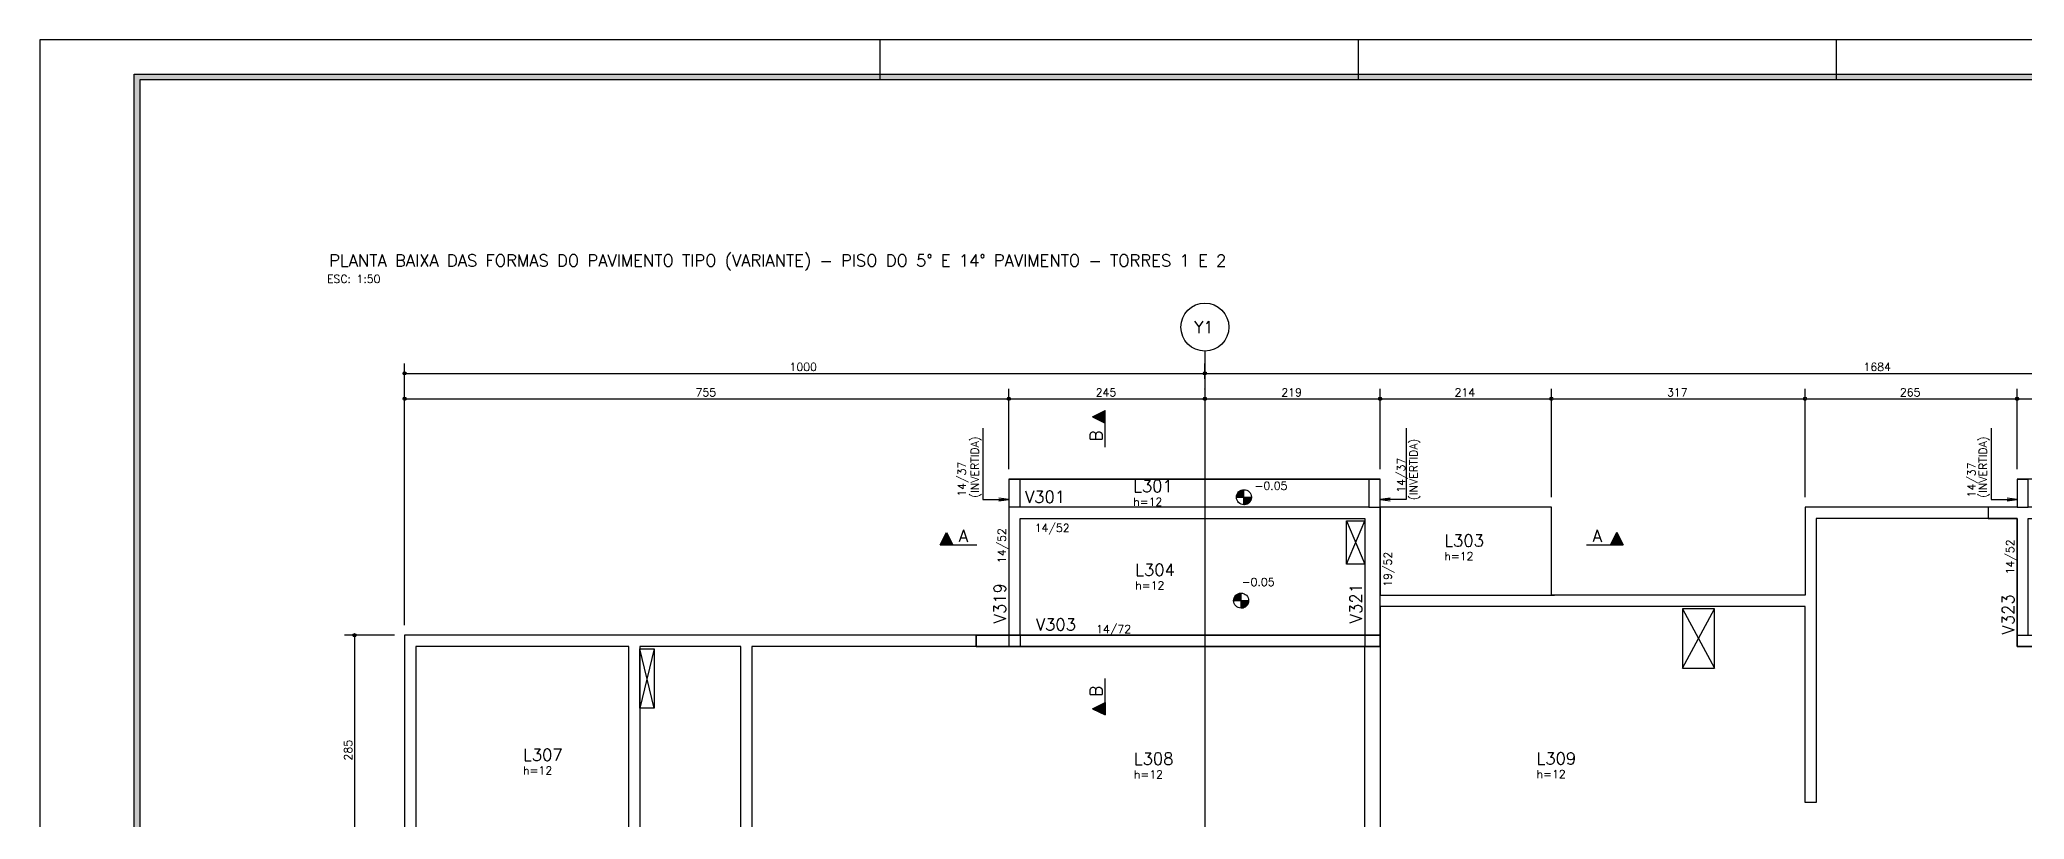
# Model space of a CAD drawing. Extents: x 187 to 6132, y -1204 to 3001.
# Drawn here: x 187 to 2667, y 2027 to 3001 of the extents above; entities that cross this region are included whole.
import ezdxf

# ---------------------------------------------------------------- set-up
doc = ezdxf.new("R2010")
doc.units = 0
doc.header["$LTSCALE"] = 100
doc.header["$MEASUREMENT"] = 0
doc.linetypes.add('ESTILO_TQS_0001', pattern=[0.85, 0.7, -0.15])
doc.linetypes.add('ESTILO_TQS_0002', pattern=[0.3, 0.2, -0.1])
doc.layers.get('0').update_dxf_attribs({"color": 245, "linetype": 'CONTINUOUS'})
for name, color, linetype in [('01', 7, 'CONTINUOUS'), ('10', 7, 'CONTINUOUS'), ('100', 7, 'CONTINUOUS'), ('104', 7, 'CONTINUOUS'), ('11', 7, 'CONTINUOUS'), ('13', 7, 'CONTINUOUS'), ('16', 5, 'CONTINUOUS'), ('18', 4, 'CONTINUOUS'), ('201', 7, 'ESTILO_TQS_0001'), ('210', 7, 'ESTILO_TQS_0002'), ('221', 102, 'CONTINUOUS'), ('223', 6, 'CONTINUOUS'), ('224', 7, 'CONTINUOUS'), ('8', 7, 'CONTINUOUS')]:
    doc.layers.add(name, color=color, linetype=linetype)
doc.styles.get("Standard").update_dxf_attribs({"font": 'ROMANS.SHX'})

msp = doc.modelspace()

# ---------------------------------------------------------------- linework, layer by layer
for p, q in [((1236.530458, 3000.709975), (1236.530458, 2950.709975)), ((1834.030458, 3000.709975), (1834.030458, 2950.709975)), ((2431.530458, 3000.709975), (2431.530458, 2950.709975)), ((1682.239862, 2430.925838), (1691.443594, 2430.925838)), ((1682.375331, 2431.520474), (1691.443594, 2431.520474)), ((1682.552536, 2432.115075), (1691.443594, 2432.115075)), ((1682.774015, 2432.709748), (1691.443594, 2432.709748)), ((1683.043308, 2433.304349), (1691.443594, 2433.304349)), ((1683.365173, 2433.898986), (1691.443594, 2433.898986)), ((1683.74619, 2434.493623), (1691.443594, 2434.493623)), ((1684.195728, 2435.088259), (1691.443594, 2435.088259)), ((1684.72745, 2435.68286), (1691.443594, 2435.68286)), ((1685.362954, 2436.277542), (1691.443594, 2436.277542)), ((1686.1394, 2436.872143), (1691.443594, 2436.872143)), ((1687.132247, 2437.46678), (1691.443594, 2437.46678)), ((1688.556786, 2438.061417), (1691.443594, 2438.061417)), ((1691.443629, 2419.766963), (1691.443629, 2438.516963)), ((1691.443629, 2419.766963), (1691.443629, 2438.516963)), ((1682.068629, 2429.141963), (1700.818629, 2429.141963)), ((1682.091562, 2429.736564), (1691.443594, 2429.736564)), ((1682.144339, 2430.331201), (1691.443594, 2430.331201)), ((1691.443629, 2419.766963), (1691.443629, 2429.141963)), ((1691.443629, 2429.141963), (1700.818629, 2429.141963)), ((1691.443629, 2428.547326), (1700.798618, 2428.547326)), ((1691.443629, 2427.952689), (1700.742884, 2427.952689)), ((1691.443629, 2427.358053), (1700.647326, 2427.358053)), ((1691.443629, 2426.763416), (1700.511892, 2426.763416)), ((1691.443629, 2426.168815), (1700.334687, 2426.168815)), ((1691.443629, 2425.574178), (1700.113208, 2425.574178)), ((1691.443629, 2424.979541), (1699.843915, 2424.979541)), ((1691.443629, 2424.384904), (1699.52205, 2424.384904)), ((1691.443629, 2423.790268), (1699.141033, 2423.790268)), ((1691.443629, 2423.195622), (1698.69153, 2423.195622)), ((1691.443629, 2422.600985), (1698.159774, 2422.600985)), ((1691.443629, 2422.006393), (1697.524269, 2422.006393)), ((1691.443629, 2421.411747), (1696.747823, 2421.411747)), ((1691.443629, 2420.81711), (1695.754976, 2420.81711)), ((1691.443629, 2420.222474), (1694.330473, 2420.222474)), ((1691.898709, 2419.778015), (1691.443629, 2419.766963)), ((1692.578418, 2419.835896), (1691.898709, 2419.778015)), ((1693.253576, 2419.943337), (1692.578418, 2419.835896)), ((1694.317466, 2420.222474), (1693.253576, 2419.943337)), ((1695.745221, 2420.81711), (1694.317466, 2420.222474)), ((1696.741502, 2421.411747), (1695.745221, 2420.81711)), ((1697.518245, 2422.006393), (1696.741502, 2421.411747)), ((1698.15467, 2422.600985), (1697.518245, 2422.006393)), ((1698.684835, 2423.195622), (1698.15467, 2422.600985)), ((1699.135991, 2423.790268), (1698.684835, 2423.195622)), ((1699.52205, 2424.384904), (1699.135991, 2423.790268)), ((1699.843915, 2424.979541), (1699.52205, 2424.384904)), ((1700.113208, 2425.574178), (1699.843915, 2424.979541)), ((1700.334687, 2426.168815), (1700.113208, 2425.574178)), ((1700.511892, 2426.763416), (1700.334687, 2426.168815)), ((1700.647326, 2427.358053), (1700.511892, 2426.763416)), ((1700.742884, 2427.952689), (1700.647326, 2427.358053)), ((1700.798618, 2428.547326), (1700.742884, 2427.952689)), ((1700.818629, 2429.141963), (1700.798618, 2428.547326)), ((1681.195193, 2306.474348), (1687.911337, 2306.474348)), ((1681.830698, 2307.06903), (1687.911337, 2307.06903)), ((1682.607144, 2307.663631), (1687.911337, 2307.663631)), ((1683.59999, 2308.258268), (1687.911337, 2308.258268)), ((1685.024529, 2308.852905), (1687.911337, 2308.852905)), ((1687.911373, 2290.558451), (1687.911373, 2309.308451)), ((1687.911373, 2290.558451), (1687.911373, 2309.308451)), ((1678.536373, 2299.933451), (1697.286373, 2299.933451)), ((1678.559306, 2300.528052), (1687.911337, 2300.528052)), ((1678.612083, 2301.122689), (1687.911337, 2301.122689)), ((1678.707605, 2301.717326), (1687.911337, 2301.717326)), ((1678.843075, 2302.311962), (1687.911337, 2302.311962)), ((1679.020279, 2302.906563), (1687.911337, 2302.906563)), ((1679.241758, 2303.501236), (1687.911337, 2303.501236)), ((1679.511052, 2304.095837), (1687.911337, 2304.095837)), ((1679.832917, 2304.690474), (1687.911337, 2304.690474)), ((1680.213934, 2305.285111), (1687.911337, 2305.285111)), ((1680.663472, 2305.879747), (1687.911337, 2305.879747)), ((1687.911373, 2290.558451), (1687.911373, 2299.933451)), ((1687.911373, 2299.933451), (1697.286373, 2299.933451)), ((1687.911373, 2299.338814), (1697.266361, 2299.338814)), ((1687.911373, 2298.744177), (1697.210627, 2298.744177)), ((1687.911373, 2298.14954), (1697.115069, 2298.14954)), ((1687.911373, 2297.554904), (1696.979636, 2297.554904)), ((1687.911373, 2296.960303), (1696.802431, 2296.960303)), ((1687.911373, 2296.365666), (1696.580952, 2296.365666)), ((1687.911373, 2295.771029), (1696.311658, 2295.771029)), ((1687.911373, 2295.176392), (1695.989793, 2295.176392)), ((1687.911373, 2294.581755), (1695.608776, 2294.581755)), ((1687.911373, 2293.98711), (1695.159274, 2293.98711)), ((1687.911373, 2293.392473), (1694.627517, 2293.392473)), ((1687.911373, 2292.797881), (1693.992012, 2292.797881)), ((1687.911373, 2292.203235), (1693.215566, 2292.203235)), ((1687.911373, 2291.608598), (1692.22272, 2291.608598)), ((1687.911373, 2291.013961), (1690.798217, 2291.013961)), ((1688.366452, 2290.569503), (1687.911373, 2290.558451)), ((1689.046161, 2290.627384), (1688.366452, 2290.569503)), ((1689.72132, 2290.734825), (1689.046161, 2290.627384)), ((1690.78521, 2291.013961), (1689.72132, 2290.734825)), ((1692.212965, 2291.608598), (1690.78521, 2291.013961)), ((1693.209245, 2292.203235), (1692.212965, 2291.608598)), ((1693.985989, 2292.797881), (1693.209245, 2292.203235)), ((1694.622413, 2293.392473), (1693.985989, 2292.797881)), ((1695.152578, 2293.98711), (1694.622413, 2293.392473)), ((1695.603734, 2294.581755), (1695.152578, 2293.98711)), ((1695.989793, 2295.176392), (1695.603734, 2294.581755)), ((1696.311658, 2295.771029), (1695.989793, 2295.176392)), ((1696.580952, 2296.365666), (1696.311658, 2295.771029)), ((1696.802431, 2296.960303), (1696.580952, 2296.365666)), ((1696.979636, 2297.554904), (1696.802431, 2296.960303)), ((1697.115069, 2298.14954), (1696.979636, 2297.554904)), ((1697.210627, 2298.744177), (1697.115069, 2298.14954)), ((1697.266361, 2299.338814), (1697.210627, 2298.744177)), ((1697.286373, 2299.933451), (1697.266361, 2299.338814))]:
    msp.add_line(p, q)
for points in [[(186.530458, -1204.290025), (6131.530458, -1204.290025), (6131.530458, 3000.709975), (186.530458, 3000.709975), (186.530458, -1204.290025)], [(6081.530458, -1154.290025), (6081.530458, -1161.290025), (304.530458, -1161.290025), (304.530458, 2957.709975), (6081.530458, 2957.709975), (6081.530458, 2950.709975), (311.530458, 2950.709975), (311.530458, -1154.290025), (6081.530458, -1154.290025)], [(311.530458, -1154.290025), (6081.530458, -1154.290025), (6081.530458, 2950.709975), (311.530458, 2950.709975), (311.530458, -1154.290025)]]:
    msp.add_lwpolyline(points)
for centre in [(1691.443629, 2429.141963), (1687.911373, 2299.933451)]:
    msp.add_circle(centre, 9.375)
for points in [[(311.530458, 2950.709975), (304.530458, -1161.290025), (304.530458, 2957.709975)], [(311.530458, 2950.709975), (304.530458, 2957.709975), (6081.530458, 2957.709975)], [(311.530458, 2950.709975), (6081.530458, 2957.709975), (6081.530458, 2950.709975)], [(311.530458, 2950.709975), (311.530458, -1154.290025), (304.530458, -1161.290025)]]:
    msp.add_solid(points)
at = {"layer": '01'}
for p, q in [((1411.596, 2416.626), (1397.596, 2416.626)), ((1847.595874, 2416.626464), (1861.595874, 2416.626464)), ((2657.595874, 2416.626464), (2671.595874, 2416.626464))]:
    msp.add_line(p, q, dxfattribs=at)
for points in [[(3571.595874, 2451.626464), (2657.595874, 2451.626464), (2657.595874, 2416.626464), (2392.595874, 2416.626464), (2392.595874, 2306.626464), (2075.595874, 2306.626464), (2075.595874, 2416.626464), (1861.595874, 2416.626464), (1861.595874, 2451.626464), (1397.595874, 2451.626464), (1397.595874, 2256.626464), (642.595874, 2256.626464), (642.595874, 1742.626464), (985.59588, 1742.626464), (985.59588, 1466.626464), (642.595874, 1466.626464), (642.595874, 952.626464), (1397.595874, 952.626464), (1397.595874, 757.626464), (2311.595874, 757.626464), (2311.595874, 792.626464), (2576.595874, 792.626464), (2576.595874, 902.626464), (2893.595874, 902.626464)], [(1397.596, 2451.626), (1397.596, 2409.626)], [(1397.596, 2451.626), (1411.596, 2451.626)], [(1847.595874, 2451.626), (1861.595874, 2451.626)], [(1861.595874, 2409.626), (1861.595874, 2451.626)], [(2657.596, 2451.626), (2657.596, 2416.626)], [(2657.596, 2451.626), (2671.596, 2451.626)], [(1397.596, 2409.626), (1397.596, 2256.626)], [(1847.595874, 2416.626), (1411.596, 2416.626)], [(1861.595874, 2416.626464), (1861.595874, 2306.626464), (2079.60349, 2306.626464)], [(1861.595874, 2242.626), (1861.595874, 2409.626)], [(2657.596, 2416.626), (2621.596, 2416.626)], [(2621.596, 2416.626), (2621.596, 2402.626)], [(1411.596, 2402.626), (1842.595874, 2402.626)], [(1411.596, 2256.626), (1411.596, 2402.626)], [(1842.595874, 2402.626), (1842.595874, 2256.626)], [(1861.595874, 2292.626464), (1861.595874, 1891.626464), (2077.595874, 1891.626464), (2077.595874, 1951.626464), (2661.595874, 1951.626464), (2661.595874, 1761.626464), (3107.595874, 1761.626464), (3107.595874, 2242.626464), (2657.595874, 2242.626464), (2657.595874, 2402.626464), (2406.595874, 2402.626464), (2406.595874, 2047.626464), (2392.595874, 2047.626464), (2392.595874, 2292.626464), (1861.595874, 2292.626464)], [(2621.596, 2402.626), (2657.596, 2402.626)], [(2657.596, 2402.626), (2657.596, 2242.626)], [(936.595874, 1982.626464), (922.595874, 1982.626464), (922.595874, 2242.626464), (656.595874, 2242.626464), (656.595874, 1756.626464), (1082.595874, 1756.626464), (1082.595874, 1891.626464), (1411.595874, 1891.626464), (1411.595874, 1691.626464), (1741.595874, 1691.626464), (1741.595874, 1611.626464), (1842.595874, 1611.626464), (1842.595874, 2242.626464), (1076.595874, 2242.626464), (1076.595874, 1982.626464), (1062.595874, 1982.626464), (1062.595874, 2242.626464), (936.595874, 2242.626464), (936.595874, 1982.626464)], [(1397.596, 2256.626), (1356.596, 2256.626)], [(1356.596, 2256.626), (1356.596, 2242.626)], [(1356.596, 2242.626), (1404.596, 2242.626)], [(1411.596, 2256.626), (1397.596, 2256.626)], [(1404.596, 2242.626), (1861.595874, 2242.626)], [(1842.595874, 2256.626), (1411.596, 2256.626)], [(1861.595874, 2256.626), (1842.595874, 2256.626)], [(2657.596, 2256.626), (2671.596, 2256.626)], [(2657.596, 2242.626), (3117.095874, 2242.626)]]:
    msp.add_lwpolyline(points, dxfattribs=at)
at = {"layer": '100'}
for points in [[(1861.595874, 2409.626), (1861.595874, 2451.626), (1847.595874, 2451.626), (1847.595874, 2416.626), (1411.596, 2416.626), (1411.596, 2451.626), (1397.596, 2451.626), (1397.596, 2409.626), (1397.596, 2256.626), (1411.596, 2256.626), (1411.596, 2402.626), (1842.595874, 2402.626), (1842.595874, 2256.626), (1861.595874, 2256.626), (1861.595874, 2409.626)], [(3571.596, 2256.626), (3571.596, 2409.626), (3571.596, 2451.626464), (3557.596, 2451.626464), (3557.596, 2416.626), (3117.095874, 2416.626), (2671.596, 2416.626), (2671.596, 2451.626), (2657.596, 2451.626), (2657.596, 2416.626), (2621.596, 2416.626), (2621.596, 2402.626), (2657.596, 2402.626), (2657.596, 2256.626), (2671.596, 2256.626), (2671.596, 2402.626), (3107.595874, 2402.626), (3107.595874, 2256.626), (3126.595874, 2256.626), (3126.595874, 2402.626), (3557.596, 2402.626), (3557.596, 2256.626), (3571.596, 2256.626)], [(1861.595874, 2256.626), (1861.595874, 2242.626), (1404.596, 2242.626), (1356.596, 2242.626), (1356.596, 2256.626), (1411.596, 2256.626), (1861.595874, 2256.626)], [(2657.596, 2256.626), (2671.596, 2256.626), (3107.595874, 2256.626), (3126.595874, 2256.626), (3557.596, 2256.626), (3571.596, 2256.626), (3612.596, 2256.626), (3612.596, 2242.626), (3564.596, 2242.626), (3117.095874, 2242.626), (2657.596, 2242.626), (2657.596, 2256.626)]]:
    msp.add_lwpolyline(points, dxfattribs=at)
at = {"layer": '104'}
for points in [[(1411.595874, 2451.626464), (1847.595874, 2451.626464), (1847.595874, 2416.626464), (1411.595874, 2416.626464), (1411.595874, 2451.626464)], [(1411.595874, 2402.626464), (1842.595874, 2402.626464), (1842.595874, 2256.626464), (1411.595874, 2256.626464), (1411.595874, 2402.626464)]]:
    msp.add_lwpolyline(points, dxfattribs=at)
at = {"layer": '18'}
msp.add_line((1642.595874, 2611.626464), (1642.595874, 597.626464), dxfattribs=at)
msp.add_circle((1642.595874, 2641.626464), 30, dxfattribs=at)
at = {"layer": '201'}
for points in [[(1411.596, 2416.626), (1411.596, 2451.626)], [(1847.595874, 2451.626), (1847.595874, 2416.626)]]:
    msp.add_lwpolyline(points, dxfattribs=at)
at = {"layer": '210'}
for p, q in [((1397.596, 2256.626), (1397.596, 2242.626)), ((1411.596, 2256.626), (1411.596, 2242.626)), ((1842.595874, 2256.626), (1842.595874, 2242.626464))]:
    msp.add_line(p, q, dxfattribs=at)
at = {"layer": '221', "color": 11, "linetype": 'Continuous'}
for p, q in [((642.595874, 2269.126464), (642.595874, 2596.36242)), ((642.595874, 2583.86242), (1642.595874, 2583.86242)), ((1642.595874, 2577.100662), (1642.595874, 2596.36242)), ((1642.595874, 2577.100662), (1642.595874, 2596.36242)), ((1642.595874, 2583.86242), (3326.595874, 2583.86242)), ((642.595874, 2269.126464), (642.595874, 2564.600662)), ((1397.595874, 2464.126464), (1397.595874, 2564.600662)), ((1397.595874, 2464.126464), (1397.595874, 2564.600662)), ((1642.595874, 2564.126464), (1642.595874, 2564.600662)), ((1642.595874, 2564.126464), (1642.595874, 2564.600662)), ((1861.595874, 2464.126464), (1861.595874, 2564.600662)), ((1861.595874, 2464.126464), (1861.595874, 2564.600662)), ((2075.595874, 2429.126464), (2075.595874, 2564.600662)), ((2075.595874, 2429.126464), (2075.595874, 2564.600662)), ((2392.595874, 2429.126464), (2392.595874, 2564.600662)), ((2392.595874, 2429.126464), (2392.595874, 2564.600662)), ((2657.595874, 2464.126464), (2657.595874, 2564.600662)), ((2657.595874, 2464.126464), (2657.595874, 2564.600662)), ((642.595874, 2552.100662), (1397.595874, 2552.100662)), ((1397.595874, 2552.100662), (1642.595874, 2552.100662)), ((1642.595874, 2552.100662), (1861.595874, 2552.100662)), ((1861.595874, 2552.100662), (2075.595874, 2552.100662)), ((2075.595874, 2552.100662), (2392.595874, 2552.100662)), ((2392.595874, 2552.100662), (2657.595874, 2552.100662)), ((2657.595874, 2552.100662), (3326.595874, 2552.100662)), ((630.095874, 2256.626464), (567.40558, 2256.626464)), ((579.90558, 2256.626464), (579.90558, 1971.626464))]:
    msp.add_line(p, q, dxfattribs=at)
for points in [[(1365.215487, 2515.444581), (1365.215487, 2426.166448), (1397.595874, 2426.166448), (1385.202813, 2424.534871), (1397.595874, 2426.166448), (1385.202813, 2427.798025)], [(1893.976261, 2515.444581), (1893.976261, 2426.166448), (1861.595874, 2426.166448), (1873.988934, 2427.798025), (1861.595874, 2426.166448), (1873.988934, 2424.534871)], [(2625.215613, 2515.444581), (2625.215613, 2426.166448), (2657.596, 2426.166448), (2645.202939, 2424.534871), (2657.596, 2426.166448), (2645.202939, 2427.798025)]]:
    msp.add_lwpolyline(points, dxfattribs=at)
for centre, radius in [((642.595874, 2583.86242), 2), ((642.595874, 2583.86242), 1), ((1642.595874, 2583.86242), 2), ((1642.595874, 2583.86242), 2), ((1642.595874, 2583.86242), 1), ((1642.595874, 2583.86242), 1), ((642.595874, 2552.100662), 2), ((642.595874, 2552.100662), 1), ((1397.595874, 2552.100662), 2), ((1397.595874, 2552.100662), 2), ((1397.595874, 2552.100662), 1), ((1397.595874, 2552.100662), 1), ((1642.595874, 2552.100662), 2), ((1642.595874, 2552.100662), 2), ((1642.595874, 2552.100662), 1), ((1642.595874, 2552.100662), 1), ((1861.595874, 2552.100662), 2), ((1861.595874, 2552.100662), 2), ((1861.595874, 2552.100662), 1), ((1861.595874, 2552.100662), 1), ((2075.595874, 2552.100662), 2), ((2075.595874, 2552.100662), 2), ((2075.595874, 2552.100662), 1), ((2075.595874, 2552.100662), 1), ((2392.595874, 2552.100662), 2), ((2392.595874, 2552.100662), 2), ((2392.595874, 2552.100662), 1), ((2392.595874, 2552.100662), 1), ((2657.595874, 2552.100662), 2), ((2657.595874, 2552.100662), 2), ((2657.595874, 2552.100662), 1), ((2657.595874, 2552.100662), 1), ((579.90558, 2256.626464), 2), ((579.90558, 2256.626464), 1)]:
    msp.add_circle(centre, radius, dxfattribs=at)
at = {"layer": '223'}
for p, q in [((1819.595874, 2345.626464), (1842.595874, 2399.626464)), ((1819.595874, 2399.626464), (1842.595874, 2345.626464)), ((2239.404903, 2215.626464), (2279.404903, 2289.626464)), ((2239.404903, 2289.626464), (2279.404903, 2215.626464)), ((954.601635, 2239.626464), (936.601635, 2165.626464)), ((954.601635, 2165.626464), (936.601635, 2239.626464))]:
    msp.add_line(p, q, dxfattribs=at)
for points in [[(1819.595874, 2399.626464), (1842.595874, 2399.626464), (1842.595874, 2345.626464), (1819.595874, 2345.626464), (1819.595874, 2399.626464)], [(2239.404903, 2215.626464), (2279.404903, 2215.626464), (2279.404903, 2289.626464), (2239.404903, 2289.626464), (2239.404903, 2215.626464)], [(936.601635, 2239.626464), (954.601635, 2239.626464), (954.601635, 2165.626464), (936.601635, 2165.626464), (936.601635, 2239.626464)]]:
    msp.add_lwpolyline(points, dxfattribs=at)
at = {"layer": '224'}
for p, q in [((1502.359061, 2529.44668), (1517.915261, 2537.224778)), ((1502.505385, 2529.44668), (1517.850083, 2537.118991)), ((1503.555684, 2528.921544), (1503.555684, 2529.971809)), ((1504.752311, 2528.323252), (1504.752311, 2530.570115)), ((1505.948974, 2527.724931), (1505.948974, 2531.168437)), ((1507.145597, 2527.126624), (1507.145597, 2531.766728)), ((1508.342225, 2526.528313), (1508.342225, 2532.365001)), ((1509.53892, 2525.929968), (1509.545936, 2532.966888)), ((1510.735475, 2525.331696), (1510.735475, 2533.56159)), ((1511.932098, 2524.733384), (1511.932098, 2534.159899)), ((1513.128761, 2524.135035), (1513.128761, 2534.758274)), ((1514.325384, 2523.536709), (1514.325384, 2535.35659)), ((1515.522011, 2522.93838), (1515.522011, 2535.954908)), ((1516.718634, 2522.340054), (1516.718634, 2536.553257)), ((1517.850048, 2491.626464), (1517.850048, 2537.118991)), ((1517.915261, 2491.626464), (1517.915261, 2537.224778)), ((1502.359061, 2529.44668), (1517.850083, 2521.701171)), ((1502.505425, 2529.44668), (1517.850048, 2521.774333)), ((1311.99756, 2369.440387), (1319.775658, 2384.996587)), ((1312.103347, 2369.505565), (1319.775658, 2384.850264)), ((1318.053901, 2381.406674), (1321.497407, 2381.406674)), ((1318.652223, 2382.603337), (1320.899086, 2382.603337)), ((1319.250529, 2383.799964), (1320.300794, 2383.799964)), ((1319.775658, 2384.996587), (1327.521167, 2369.505565)), ((1319.775658, 2384.850224), (1327.448005, 2369.505601)), ((2149.678196, 2369.505565), (2157.423705, 2384.996587)), ((2149.751358, 2369.505601), (2157.423705, 2384.850224)), ((2155.701957, 2381.406674), (2159.145462, 2381.406674)), ((2156.300277, 2382.603337), (2158.54714, 2382.603337)), ((2156.898569, 2383.799964), (2157.948834, 2383.799964)), ((2157.423705, 2384.996587), (2165.201803, 2369.440387)), ((2157.423705, 2384.850264), (2165.096017, 2369.505565)), ((1311.99756, 2369.440387), (1357.595874, 2369.440387)), ((1312.103347, 2369.505601), (1357.595874, 2369.505601)), ((1312.669081, 2370.637015), (1326.882284, 2370.637015)), ((1313.26743, 2371.833638), (1326.283958, 2371.833638)), ((1313.865748, 2373.030265), (1325.685629, 2373.030265)), ((1314.464064, 2374.226888), (1325.087303, 2374.226888)), ((1315.062439, 2375.423551), (1324.488954, 2375.423551)), ((1315.660748, 2376.620174), (1323.890642, 2376.620174)), ((1316.25545, 2377.809713), (1323.29237, 2377.816728)), ((1316.857336, 2379.013424), (1322.694025, 2379.013424)), ((1317.45561, 2380.210051), (1322.095714, 2380.210051)), ((2119.60349, 2369.505601), (2165.096017, 2369.505601)), ((2119.60349, 2369.440387), (2165.201803, 2369.440387)), ((2150.317079, 2370.637015), (2164.530282, 2370.637015)), ((2150.915405, 2371.833638), (2163.931933, 2371.833638)), ((2151.513734, 2373.030265), (2163.333615, 2373.030265)), ((2152.11206, 2374.226888), (2162.7353, 2374.226888)), ((2152.710409, 2375.423551), (2162.136924, 2375.423551)), ((2153.308722, 2376.620174), (2161.538615, 2376.620174)), ((2153.906993, 2377.816728), (2160.943914, 2377.809713)), ((2154.505339, 2379.013424), (2160.342027, 2379.013424)), ((2155.103649, 2380.210051), (2159.743754, 2380.210051)), ((1517.850048, 2157.133937), (1517.850048, 2202.626464)), ((1517.915261, 2157.028151), (1517.915261, 2202.626464)), ((1502.359061, 2164.806249), (1517.850083, 2172.551758)), ((1502.359061, 2164.806249), (1517.915261, 2157.028151)), ((1502.505385, 2164.806249), (1517.850083, 2157.133937)), ((1502.505425, 2164.806249), (1517.850048, 2172.478596)), ((1503.555684, 2164.28112), (1503.555684, 2165.331385)), ((1504.752311, 2163.682814), (1504.752311, 2165.929677)), ((1505.948974, 2163.084492), (1505.948974, 2166.527997)), ((1507.145597, 2162.486201), (1507.145597, 2167.126305)), ((1508.342225, 2161.887927), (1508.342225, 2167.724615)), ((1509.545936, 2161.28604), (1509.53892, 2168.322961)), ((1510.735475, 2160.691339), (1510.735475, 2168.921232)), ((1511.932098, 2160.09303), (1511.932098, 2169.519545)), ((1513.128761, 2159.494654), (1513.128761, 2170.117894)), ((1514.325384, 2158.896339), (1514.325384, 2170.71622)), ((1515.522011, 2158.298021), (1515.522011, 2171.314549)), ((1516.718634, 2157.699672), (1516.718634, 2171.912875))]:
    msp.add_line(p, q, dxfattribs=at)
for points in [[(1517.850048, 2537.118973), (1502.505425, 2529.44668), (1517.850048, 2521.774333), (1517.850048, 2537.118973)], [(1312.103365, 2369.505601), (1319.775658, 2384.850224), (1327.448005, 2369.505601), (1312.103365, 2369.505601)], [(2165.095999, 2369.505601), (2157.423705, 2384.850224), (2149.751358, 2369.505601), (2165.095999, 2369.505601)], [(1517.850048, 2157.133955), (1502.505425, 2164.806249), (1517.850048, 2172.478596), (1517.850048, 2157.133955)]]:
    msp.add_lwpolyline(points, dxfattribs=at)

# ---------------------------------------------------------------- texts
for s, p in [('ESC: 1:50', (545.534626, 2696.872563)), ('-0.05', (1704.605747, 2438.398664)), ('-0.05', (1688.550014, 2318.135493))]:
    msp.add_text(s, height=10).set_placement(p)
at = {"layer": '10', "linetype": 'Continuous'}
for s, p in [('L301', (1553.016879, 2435.52163)), ('L303', (1941.800156, 2367.396819)), ('L304', (1555.562625, 2330.886258)), ('L307', (790.579272, 2099.696132)), ('L308', (1553.865583, 2094.818904)), ('L309', (2057.086832, 2095.096874))]:
    msp.add_text(s, height=15, dxfattribs=at).set_placement(p)
at = {"layer": '11'}
for p in [(1359.941299, 2428.384191), (1908.39399, 2425.498976), (2619.941425, 2428.384191)]:
    msp.add_text('(INVERTIDA)', height=10, rotation=90, dxfattribs=at).set_placement(p)
at = {"layer": '11', "linetype": 'Continuous'}
for s, p in [('14/37', (1343.827342, 2429.713256)), ('14/37', (1892.789614, 2434.651005)), ('14/37', (2605.706741, 2428.768005)), ('14/52', (1393.846, 2346.626)), ('19/52', (1876.030277, 2317.144184)), ('14/52', (2653.846, 2332.626))]:
    msp.add_text(s, height=10, rotation=90, dxfattribs=at).set_placement(p)
for s, p in [('14/52', (1429.890619, 2385.669286)), ('14/72', (1506.652053, 2259.354947))]:
    msp.add_text(s, height=10, dxfattribs=at).set_placement(p)
at = {"layer": '13', "linetype": 'Continuous'}
for p in [(1553.016879, 2418.52163), (1941.800156, 2350.396819), (1555.562625, 2313.886258), (790.579272, 2082.696132), (1553.865583, 2077.818904), (2057.086832, 2078.096874)]:
    msp.add_text('h=12', height=10, dxfattribs=at).set_placement(p)
at = {"layer": '16'}
msp.add_text('PLANTA BAIXA DAS FORMAS DO PAVIMENTO TIPO (VARIANTE) - PISO DO 5%%d E 14%%d PAVIMENTO - TORRES 1 E 2', height=15, dxfattribs=at).set_placement((548.225319, 2717.29581))
at = {"layer": '18'}
msp.add_text('Y1', height=15, dxfattribs=at).set_placement((1629.080011, 2634.127814))
at = {"layer": '221', "color": 11, "linetype": 'Continuous'}
for s, p in [('1000', (1123.595874, 2586.86242)), ('1684', (2465.595874, 2586.86242)), ('755', (1006.095874, 2555.100662)), ('245', (1506.095874, 2555.100662)), ('219', (1738.095874, 2555.100662)), ('214', (1954.595874, 2555.100662)), ('317', (2220.095874, 2555.100662)), ('265', (2511.095874, 2555.100662))]:
    msp.add_text(s, height=10, dxfattribs=at).set_placement(p)
msp.add_text('285', height=10, rotation=90, dxfattribs=at).set_placement((576.90558, 2100.126464))
at = {"layer": '224'}
for p in [(1514.165261, 2499.126464), (1514.165261, 2180.126464)]:
    msp.add_text('B', height=15, rotation=90, dxfattribs=at).set_placement(p)
for p in [(1335.095874, 2373.190387), (2127.10349, 2373.320814)]:
    msp.add_text('A', height=15, dxfattribs=at).set_placement(p)
at = {"layer": '8', "linetype": 'Continuous'}
for s, p in [('V301', (1417.755611, 2422.013109)), ('V303', (1431.389783, 2262.554992))]:
    msp.add_text(s, height=15, dxfattribs=at).set_placement(p)
for s, p in [('V319', (1393.846, 2271.626)), ('V321', (1838.845874, 2271.626)), ('V323', (2653.846, 2257.626))]:
    msp.add_text(s, height=15, rotation=90, dxfattribs=at).set_placement(p)

doc.saveas('drawing.dxf')
